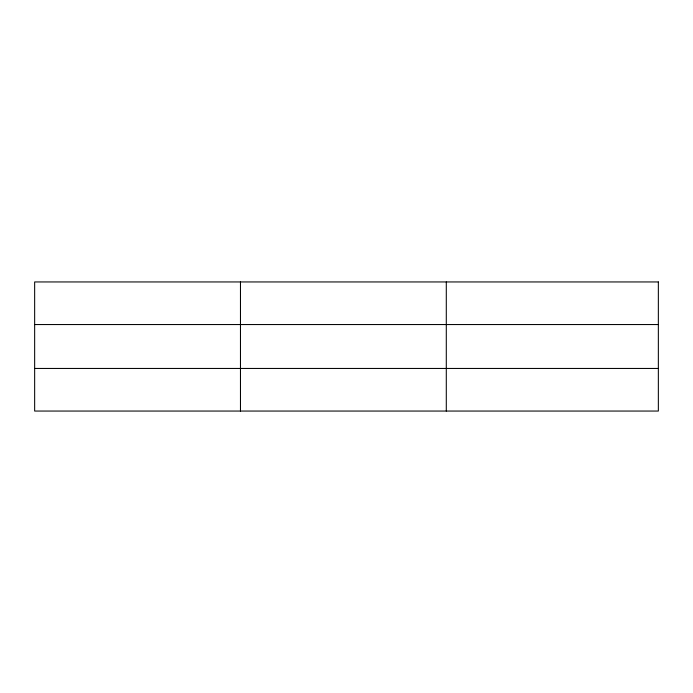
<?xml version="1.0" encoding="UTF-8"?>
<svg xmlns="http://www.w3.org/2000/svg" width="693" height="693" viewBox="0 0 693 693"><rect width="100%" height="100%" fill="white"/><g stroke="black" fill="none" stroke-linecap="round" stroke-linejoin="round"><path stroke-width="1.04" d="M240.471 411.053L240.471 281.947M446.292 411.053L446.292 281.947M34.65 324.549L658.35 324.549M34.65 368.451L658.35 368.451M658.35 281.947L658.35 411.053L34.65 411.053L34.65 281.947L658.35 281.947"/></g></svg>
